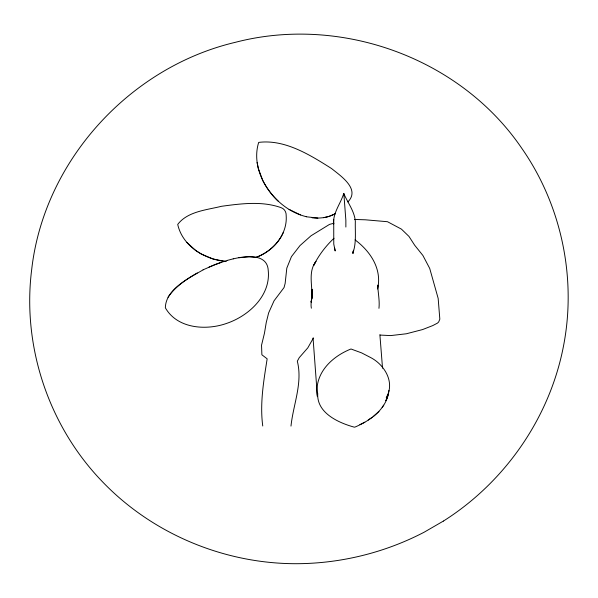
<?xml version="1.0" encoding="UTF-8"?>
<svg xmlns="http://www.w3.org/2000/svg" width="598" height="598" viewBox="0 0 598 598"><rect width="100%" height="100%" fill="white"/><g stroke="black" fill="none" stroke-linecap="round" stroke-linejoin="round"><path stroke-width="0.9" d="M345.868 227.038L345.861 220.184L343.843 193.632C347.737 202.827 354.42 211.034 355.339 221.282C354.995 231.718 356.535 242.609 353.022 252.648L353.485 250.517M333.632 224.243C332.705 212.873 340.606 203.851 343.745 193.483L343.678 194.066M333.721 219.369L333.766 244.051L335.172 250.973L334.648 248.11M377.637 287.541L377.764 285.089C377.973 292.923 379.812 300.45 378.953 308.329M377.607 288.991C382.204 268.958 370.468 251.407 355.085 239.903M317.732 393.394C316.506 412.912 338.431 422.816 354.3 427.159L354.928 427.092C370.566 420.521 387.041 408.755 388.939 390.442M290.987 426.09C293.207 404.51 302.85 383.056 297.318 361.199L299.247 357.649L307.821 347.834L313.389 338.019M353.47 250.248L352.917 253.582L353.493 250.555M334.035 238.251C325.746 246.025 318.719 255.241 313.688 265.445L315.968 261.386C306.781 273.353 314.159 288.856 311.08 302.162L311.932 297.61L312.044 289.245C313.315 295.681 310.085 301.773 311.356 308.202M311.461 300.076L312.515 294.762M312.014 297.176L312.522 294.702M256.348 257.304C273.256 251.04 287.503 234.498 286.188 215.729C286.367 212.208 284.603 208.851 281.053 207.641C262.029 200.868 241.114 203.649 221.544 206.288C206.646 209.995 187.608 211.371 177.718 224.422C182.54 246.249 204.86 259.599 225.977 261.49M388.162 394.904L385.882 400.742L386.831 398.41M323.413 217.709L328.736 216.498L335.186 213.77C328.227 217.687 319.967 218.591 312.111 217.814M283.34 232.443C278.13 244.328 267.56 253.193 255.481 257.551M203.088 269.87C189.155 278.04 165.698 289.2 165.347 307.798C177.24 328.683 205.944 330.709 226.575 323.421C248.708 315.968 270.901 295.651 268.233 270.431C267.366 252.961 244.948 256.041 233.25 258.874M386.45 397.177L386.263 397.513C395.203 382.6 384.776 365.049 370.947 357.709L361.581 352.872L350.981 348.993C331.128 356.864 313.86 374.012 317.411 396.646L313.046 338.012M347.842 201.945C360.639 189.14 340.636 175.894 331.524 168.524C310.22 155.039 284.85 139.087 258.68 142.399C252.012 163.815 262.881 186.972 278.586 201.563M168.008 297.266C175.266 286.614 186.277 279.273 197.273 272.935M382.174 407.328L383.729 405.19M373.182 416.664L378.99 411.424M443.417 521.06C504.667 482.362 549.3 418.361 563.279 347.154C576.913 278.885 561.709 205.63 521.912 148.491L521.86 148.424C460.475 57.946 340.763 14.868 235.395 42.309C129.452 67.297 43.759 161.258 31.649 269.892L31.634 269.975C22.081 346.122 48.513 425.507 101.623 480.874C151.743 533.633 223.914 563.847 296.571 563.705L296.593 563.705C340.897 563.533 385 552.627 424.281 532.138L443.387 521.075M372.382 417.269L368.226 419.916L368.996 419.445M359.869 424.655L364.817 422.218M203.081 269.84L215.175 264.473L227.337 260.362M209.091 267.052L221.305 262.275M333.968 223.226L329.528 224.392L311.065 235.747L299.979 245.591L291.443 256.639L286.816 268.106L285.141 283.437L284.043 287.563L274.056 300.794L268.637 312.904L266.237 322.561L264.451 333.243L261.543 345.181L261.879 354.778L267.156 358.83C263.696 381.008 259.749 403.53 262.754 426M227.352 260.392L233.235 258.844M238.908 257.753L249.194 256.774L257.603 257.536M354.472 219.459L365.273 219.795L387.497 221.716L401.437 229.131L408.987 236.442L414.676 245.232L422.898 255.473L429.708 268.412L438.162 298.402L439.829 319.168L438.67 321.963L437.512 323.092L432.788 325.574L422.599 329.558L406.334 333.781L390.629 335.59L380.208 335.074M317.874 218.076L306.273 216.768M225.992 261.565L213.03 258.994L201.122 253.948L195.778 250.569L186.733 242.302M306.303 216.693C287.257 212.058 271.567 197.699 262.754 180.491L258.314 168.457L257.11 162.394M300.458 214.929L289.066 209.397M382.533 368.189L379.88 334.663"/></g></svg>
